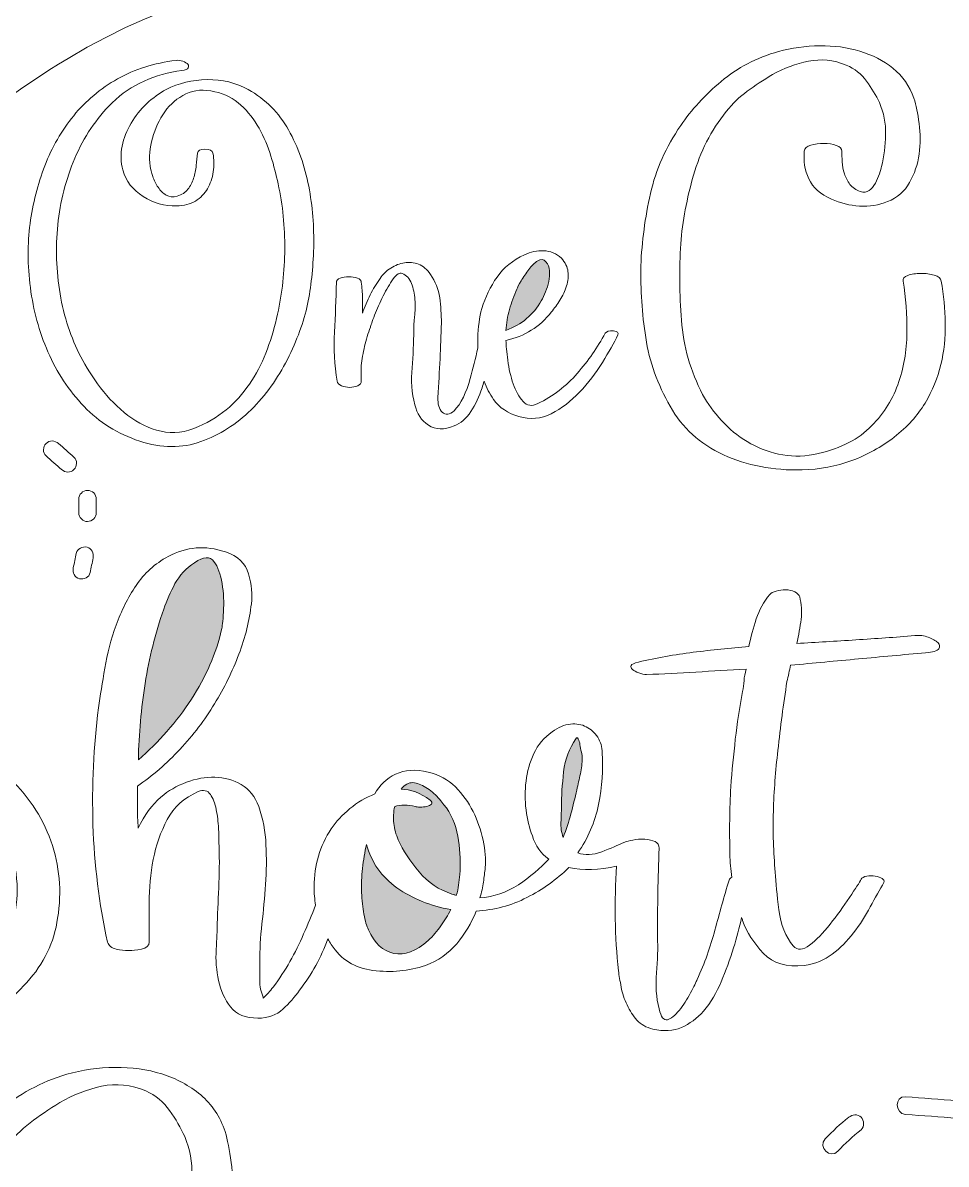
# Model space of a CAD drawing. Header units: inches. Extents: x 291 to 1011, y -741 to -6.
# Drawn here: x 587.9 to 800.8, y -527.4 to -264.4 of the extents above; entities that cross this region are included whole.
import ezdxf

# ---------------------------------------------------------------- set-up
doc = ezdxf.new("R2010")
doc.units = ezdxf.units.IN
doc.header["$MEASUREMENT"] = 0
doc.layers.add('Layer 1', color=7, linetype='Continuous')

# ---------------------------------------------------------------- blocks, each defined once
blk = doc.blocks.new('block 3')
at = {"layer": 'Layer 1', "lineweight": 0}
for points, knots in [([(1005.25, -148.93), (1002.34, -146.02), (995.2, -138.36), (992.02, -133.06), (988.86, -127.77), (983.56, -103.16), (977.74, -95.49), (971.91, -87.81), (950.22, -63.99), (935.4, -59.76), (920.58, -55.53), (917.94, -55.53), (915.82, -51.56), (913.7, -47.6), (928.26, -14.78), (926.4, -10.55), (924.56, -6.32), (918.74, -10.55), (915.56, -13.19), (912.38, -15.85), (906.03, -24.31), (904.18, -23.26), (902.33, -22.19), (902.33, -15.31), (898.88, -15.05), (895.45, -14.78), (875.08, -29.33), (866.87, -35.95), (858.67, -42.56), (852.07, -48.52), (834.32, -61.88), (816.58, -75.26), (794.26, -89.86), (775.57, -132.39), (756.08, -176.75), (757.04, -236.19), (723.83, -244.64), (690.62, -253.07), (645.65, -244.02), (598.38, -272.6), (551.11, -301.18), (510.88, -349.51), (491.13, -456.76), (475.75, -540.27), (479.61, -587.41), (479.75, -609.2), (431.92, -567.89), (405.83, -506.33), (413.95, -465.47), (425.73, -406.27), (496.62, -317.55), (513.7, -257.02), (530.77, -196.49), (532.91, -112.64), (466.64, -81.68), (410.57, -55.49), (357.48, -76.89), (335.02, -111.94), (312.57, -147.01), (310.01, -191.11), (332.77, -223.41), (355.54, -255.7), (397.02, -266.47), (405.79, -249.27), (423.01, -215.51), (377.12, -210.42), (367.02, -201.47), (356.91, -192.54), (345.64, -160.51), (376.1, -135.23), (406.57, -109.95), (450.77, -118.97), (466.67, -152.4), (482.58, -185.82), (470.97, -256.45), (431.98, -310.26), (291.39, -504.28), (386.9, -628.38), (463.52, -669.05), (469.21, -672.07), (474.93, -674.84), (480.65, -677.38), (483.09, -684.1), (486.5, -689.93), (491.13, -693.85), (509.48, -709.37), (514.41, -707.26), (520.77, -712.9), (527.12, -718.55), (517.94, -722.07), (548.28, -723.49), (578.63, -724.89), (625.2, -733.36), (645.65, -733.36), (666.12, -733.36), (674.59, -727.72), (683.05, -731.25), (691.52, -734.78), (718.33, -741.12), (731.74, -736.19), (745.16, -731.25), (751.5, -722.07), (748.32, -708.32), (745.16, -694.55), (729.8, -685.03), (729.8, -685.03), (729.8, -685.03), (736.16, -679.73), (736.16, -679.73), (736.16, -679.73), (767.38, -678.14), (779.55, -677.62), (791.73, -677.09), (805.48, -670.75), (807.6, -672.86), (809.71, -674.98), (811.3, -696.14), (819.78, -705.14), (828.24, -714.14), (833.53, -717.31), (844.64, -718.37), (855.76, -719.43), (891.74, -716.78), (899.15, -713.08), (906.56, -709.37), (908.15, -697.21), (904.97, -690.32), (901.79, -683.44), (895.45, -678.68), (895.45, -678.68), (895.45, -678.68), (908.5, -680.45), (915.21, -668.81), (921.9, -657.15), (920.85, -646.58), (914.5, -641.28), (908.15, -635.99), (888.74, -632.81), (885.57, -629.65), (882.39, -626.47), (879.58, -588.35), (876.05, -574.25), (872.52, -560.13), (866.16, -533.67), (865.81, -521.68), (865.46, -509.68), (889.8, -455.71), (906.03, -438.41), (922.25, -421.13), (951.89, -356.21), (950.49, -332.93), (949.08, -309.65), (933.56, -282.48), (933.19, -270.13), (932.84, -257.79), (931.08, -235.21), (939.9, -226.03), (948.73, -216.86), (981.71, -215.35), (989.12, -206.89), (996.52, -198.42), (993.09, -194.71), (995.2, -193.13), (997.32, -191.55), (1000.75, -189.16), (1003.14, -184.93), (1005.52, -180.69), (1003.41, -175.93), (1005.79, -174.07), (1008.16, -172.23), (1011.07, -168.25), (1010.82, -162.7), (1010.55, -157.14), (1008.16, -151.84), (1005.25, -148.93)], [0, 0, 0, 0, 1, 1, 1, 2, 2, 2, 3, 3, 3, 4, 4, 4, 5, 5, 5, 6, 6, 6, 7, 7, 7, 8, 8, 8, 9, 9, 9, 10, 10, 10, 11, 11, 11, 12, 12, 12, 13, 13, 13, 14, 14, 14, 15, 15, 15, 16, 16, 16, 17, 17, 17, 18, 18, 18, 19, 19, 19, 20, 20, 20, 21, 21, 21, 22, 22, 22, 23, 23, 23, 24, 24, 24, 25, 25, 25, 26, 26, 26, 27, 27, 27, 28, 28, 28, 29, 29, 29, 30, 30, 30, 31, 31, 31, 32, 32, 32, 33, 33, 33, 34, 34, 34, 35, 35, 35, 36, 36, 36, 37, 37, 37, 38, 38, 38, 39, 39, 39, 40, 40, 40, 41, 41, 41, 42, 42, 42, 43, 43, 43, 44, 44, 44, 45, 45, 45, 46, 46, 46, 47, 47, 47, 48, 48, 48, 49, 49, 49, 50, 50, 50, 51, 51, 51, 52, 52, 52, 53, 53, 53, 54, 54, 54, 55, 55, 55, 56, 56, 56, 57, 57, 57, 58, 58, 58, 58]), ([(732.64, -303.75), (733.88, -298.23), (736.2, -293.01), (739.61, -288.08), (742.08, -284.45), (745.2, -281.04), (748.94, -277.9), (752.67, -274.75), (757.09, -272.44), (762.17, -270.99), (765.23, -270.17), (768.39, -269.73), (771.67, -269.69), (774.96, -269.64), (778.04, -270.06), (780.92, -270.92), (783.82, -271.8), (786.35, -273.12), (788.56, -274.88), (790.77, -276.67), (792.37, -278.98), (793.4, -281.79), (793.86, -283.34), (794.26, -285.28), (794.58, -287.61), (794.93, -289.93), (794.93, -292.29), (794.58, -294.66), (794.26, -297.03), (793.51, -299.21), (792.37, -301.22), (791.24, -303.23), (789.56, -304.68), (787.3, -305.6), (785.25, -306.42), (783.11, -306.76), (780.84, -306.62), (778.58, -306.49), (776.42, -305.96), (774.39, -305.04), (771.79, -303.95), (770.02, -302.38), (769.14, -300.33), (768.22, -298.28), (767.88, -296.15), (768.11, -293.97), (768.22, -293.32), (768.73, -292.87), (769.65, -292.6), (770.54, -292.33), (771.53, -292.19), (772.61, -292.19), (773.69, -292.19), (774.65, -292.35), (775.49, -292.66), (776.34, -292.99), (776.77, -293.42), (776.77, -293.97), (776.77, -294.7), (776.8, -295.52), (776.85, -296.42), (776.91, -297.34), (777.07, -298.25), (777.37, -299.17), (777.64, -300.07), (778.07, -300.89), (778.63, -301.62), (779.2, -302.35), (779.99, -302.9), (781.02, -303.27), (781.8, -303.54), (782.47, -303.47), (783.05, -303.06), (783.6, -302.65), (784.09, -302.08), (784.49, -301.35), (784.9, -300.63), (785.19, -299.9), (785.44, -299.17), (785.65, -298.44), (785.81, -297.89), (785.93, -297.53), (786.5, -295.16), (786.81, -292.69), (786.86, -290.14), (786.92, -287.58), (786.43, -285.12), (785.44, -282.75), (784.63, -281.12), (783.64, -279.47), (782.46, -277.83), (781.27, -276.19), (779.71, -274.96), (777.8, -274.14), (774.85, -272.95), (771.94, -272.66), (769.05, -273.25), (766.16, -273.84), (763.41, -274.87), (760.81, -276.32), (758.67, -277.6), (756.71, -278.88), (754.96, -280.16), (753.21, -281.43), (751.6, -282.98), (750.13, -284.8), (746.61, -289.27), (744.09, -294.17), (742.57, -299.51), (741.03, -304.84), (740.04, -310.11), (739.61, -315.31), (739.26, -321.05), (739.31, -326.94), (739.77, -332.94), (740.23, -338.97), (741.87, -344.66), (744.68, -350.04), (745.82, -352.14), (747.27, -354.15), (749.02, -356.06), (750.77, -357.97), (752.75, -359.59), (754.96, -360.92), (757.17, -362.23), (759.57, -363.19), (762.17, -363.79), (764.77, -364.39), (767.49, -364.4), (770.32, -363.86), (775.75, -362.77), (779.99, -360.76), (783.05, -357.84), (786.11, -354.93), (788.31, -351.58), (789.67, -347.79), (791.03, -344), (791.73, -340.02), (791.78, -335.81), (791.84, -331.62), (791.54, -327.66), (790.87, -323.92), (790.74, -323.38), (791.11, -322.93), (791.97, -322.62), (792.81, -322.3), (793.8, -322.14), (794.93, -322.14), (796.07, -322.14), (797.1, -322.27), (798.07, -322.56), (799.04, -322.83), (799.58, -323.28), (799.69, -323.92), (800.25, -327.11), (800.55, -330.34), (800.61, -333.63), (800.67, -336.92), (800.34, -340.08), (799.61, -343.14), (798.85, -346.19), (797.64, -349.15), (795.94, -352.02), (794.26, -354.9), (791.88, -357.53), (788.82, -359.89), (785.87, -362.16), (782.62, -363.97), (779.06, -365.29), (775.49, -366.61), (771.67, -367.32), (767.6, -367.42), (760.93, -367.59), (754.88, -366.43), (749.45, -363.93), (744.01, -361.42), (739.93, -357.71), (737.22, -352.77), (734.28, -347.76), (732.38, -342.47), (731.54, -336.92), (730.69, -331.35), (730.32, -325.83), (730.43, -320.36), (730.66, -314.81), (731.4, -309.26), (732.64, -303.75)], [0, 0, 0, 0, 1, 1, 1, 2, 2, 2, 3, 3, 3, 4, 4, 4, 5, 5, 5, 6, 6, 6, 7, 7, 7, 8, 8, 8, 9, 9, 9, 10, 10, 10, 11, 11, 11, 12, 12, 12, 13, 13, 13, 14, 14, 14, 15, 15, 15, 16, 16, 16, 17, 17, 17, 18, 18, 18, 19, 19, 19, 20, 20, 20, 21, 21, 21, 22, 22, 22, 23, 23, 23, 24, 24, 24, 25, 25, 25, 26, 26, 26, 27, 27, 27, 28, 28, 28, 29, 29, 29, 30, 30, 30, 31, 31, 31, 32, 32, 32, 33, 33, 33, 34, 34, 34, 35, 35, 35, 36, 36, 36, 37, 37, 37, 38, 38, 38, 39, 39, 39, 40, 40, 40, 41, 41, 41, 42, 42, 42, 43, 43, 43, 44, 44, 44, 45, 45, 45, 46, 46, 46, 47, 47, 47, 48, 48, 48, 49, 49, 49, 50, 50, 50, 51, 51, 51, 52, 52, 52, 53, 53, 53, 54, 54, 54, 55, 55, 55, 56, 56, 56, 57, 57, 57, 58, 58, 58, 59, 59, 59, 60, 60, 60, 61, 61, 61, 62, 62, 62, 62]), ([(589.62, -310.68), (590.24, -306.04), (591.38, -301.6), (593.01, -297.34), (594.66, -293.09), (596.87, -289.24), (599.67, -285.81), (602.46, -282.37), (605.83, -279.54), (609.78, -277.31), (613.71, -275.08), (618.23, -273.66), (623.28, -273.06), (623.8, -272.97), (624.33, -273.04), (624.87, -273.25), (625.41, -273.47), (625.77, -273.7), (626, -273.95), (626.21, -274.22), (626.24, -274.5), (626.07, -274.8), (625.89, -275.1), (625.41, -275.3), (624.61, -275.38), (621.5, -275.81), (618.6, -276.62), (615.89, -277.83), (613.19, -279.03), (610.73, -280.7), (608.51, -282.84), (604.87, -286.45), (602.02, -290.71), (599.93, -295.6), (597.86, -300.49), (596.54, -305.61), (596.01, -310.93), (595.48, -316.25), (595.65, -321.56), (596.54, -326.84), (597.42, -332.12), (599.01, -336.96), (601.32, -341.34), (602.48, -343.65), (603.99, -346.04), (605.84, -348.49), (607.7, -350.93), (609.82, -353.06), (612.16, -354.86), (614.52, -356.67), (617.07, -357.89), (619.81, -358.54), (622.56, -359.17), (625.45, -358.81), (628.46, -357.44), (631.21, -356.24), (633.58, -354.73), (635.58, -352.94), (637.57, -351.12), (639.31, -349.08), (640.76, -346.81), (642.23, -344.53), (643.43, -342.1), (644.36, -339.53), (645.29, -336.96), (646.06, -334.29), (646.69, -331.54), (647.74, -326.65), (648.29, -321.64), (648.33, -316.54), (648.39, -311.43), (647.88, -306.43), (646.81, -301.53), (646.37, -299.47), (645.82, -297.32), (645.14, -295.09), (644.48, -292.85), (643.58, -290.74), (642.42, -288.7), (641.28, -286.7), (639.87, -284.9), (638.23, -283.35), (636.6, -281.82), (634.58, -280.78), (632.18, -280.27), (629.7, -279.68), (627.48, -279.84), (625.54, -280.78), (623.59, -281.72), (621.97, -283.1), (620.68, -284.9), (619.4, -286.71), (618.44, -288.73), (617.82, -290.97), (617.2, -293.2), (617.01, -295.34), (617.28, -297.41), (617.38, -298.09), (617.58, -298.89), (617.89, -299.79), (618.2, -300.69), (618.62, -301.53), (619.15, -302.3), (619.68, -303.08), (620.3, -303.67), (621.01, -304.1), (621.73, -304.53), (622.56, -304.63), (623.55, -304.36), (624.61, -304.02), (625.43, -303.48), (626, -302.75), (626.58, -302.03), (627.02, -301.18), (627.33, -300.23), (627.64, -299.29), (627.84, -298.31), (627.92, -297.28), (628.02, -296.25), (628.1, -295.3), (628.19, -294.44), (628.29, -293.85), (628.85, -293.54), (629.92, -293.54), (631, -293.54), (631.6, -293.85), (631.78, -294.44), (632.05, -295.91), (632.07, -297.34), (631.86, -298.75), (631.63, -300.18), (631.18, -301.46), (630.52, -302.62), (629.85, -303.78), (628.92, -304.72), (627.74, -305.46), (626.54, -306.19), (625.1, -306.55), (623.4, -306.55), (620.65, -306.63), (618.09, -305.93), (615.69, -304.42), (613.29, -302.93), (611.75, -300.88), (611.04, -298.31), (610.51, -296.5), (610.44, -294.68), (610.84, -292.84), (611.23, -290.99), (611.92, -289.23), (612.9, -287.54), (613.87, -285.87), (615.07, -284.38), (616.49, -283.04), (617.9, -281.71), (619.42, -280.62), (621.01, -279.76), (623.84, -278.3), (627, -277.55), (630.46, -277.49), (633.92, -277.45), (637.06, -278.21), (639.9, -279.76), (643.89, -281.99), (646.99, -285.11), (649.21, -289.09), (651.42, -293.09), (652.97, -297.41), (653.86, -302.04), (654.75, -306.69), (655.12, -311.4), (655, -316.21), (654.85, -321.02), (654.4, -325.36), (653.6, -329.23), (652.71, -333.35), (651.15, -337.59), (648.94, -341.98), (646.73, -346.36), (643.93, -350.21), (640.56, -353.57), (637.19, -356.92), (633.34, -359.36), (628.99, -360.91), (624.65, -362.46), (619.95, -362.42), (614.9, -360.79), (609.85, -359.16), (605.56, -356.49), (602.06, -352.8), (598.56, -349.11), (595.78, -344.92), (593.75, -340.25), (591.71, -335.56), (590.37, -330.63), (589.69, -325.43), (589.03, -320.23), (589, -315.31), (589.62, -310.68)], [0, 0, 0, 0, 1, 1, 1, 2, 2, 2, 3, 3, 3, 4, 4, 4, 5, 5, 5, 6, 6, 6, 7, 7, 7, 8, 8, 8, 9, 9, 9, 10, 10, 10, 11, 11, 11, 12, 12, 12, 13, 13, 13, 14, 14, 14, 15, 15, 15, 16, 16, 16, 17, 17, 17, 18, 18, 18, 19, 19, 19, 20, 20, 20, 21, 21, 21, 22, 22, 22, 23, 23, 23, 24, 24, 24, 25, 25, 25, 26, 26, 26, 27, 27, 27, 28, 28, 28, 29, 29, 29, 30, 30, 30, 31, 31, 31, 32, 32, 32, 33, 33, 33, 34, 34, 34, 35, 35, 35, 36, 36, 36, 37, 37, 37, 38, 38, 38, 39, 39, 39, 40, 40, 40, 41, 41, 41, 42, 42, 42, 43, 43, 43, 44, 44, 44, 45, 45, 45, 46, 46, 46, 47, 47, 47, 48, 48, 48, 49, 49, 49, 50, 50, 50, 51, 51, 51, 52, 52, 52, 53, 53, 53, 54, 54, 54, 55, 55, 55, 56, 56, 56, 57, 57, 57, 58, 58, 58, 59, 59, 59, 60, 60, 60, 61, 61, 61, 62, 62, 62, 63, 63, 63, 64, 64, 64, 65, 65, 65, 66, 66, 66, 66]), ([(659.79, -335.67), (660, -331.89), (660.16, -328.07), (660.24, -324.2), (660.24, -323.77), (660.54, -323.45), (661.13, -323.23), (661.71, -323.02), (662.37, -322.91), (663.1, -322.91), (663.83, -322.91), (664.49, -323.02), (665.08, -323.23), (665.67, -323.45), (665.97, -323.77), (665.97, -324.2), (666.14, -325.4), (666.24, -326.59), (666.24, -327.74), (666.24, -327.74), (666.24, -331.29), (666.24, -331.29), (666.76, -329.82), (667.36, -328.43), (668.02, -327.1), (668.68, -325.76), (669.44, -324.51), (670.32, -323.3), (670.94, -322.36), (671.75, -321.56), (672.77, -320.91), (673.77, -320.28), (674.83, -319.86), (675.94, -319.69), (677.03, -319.51), (678.12, -319.63), (679.17, -320.01), (680.22, -320.4), (681.15, -321.2), (681.95, -322.4), (683.08, -324.03), (683.79, -325.8), (684.06, -327.74), (684.32, -329.68), (684.45, -331.62), (684.45, -333.6), (684.36, -336.35), (684.25, -339.1), (684.13, -341.85), (683.99, -344.6), (683.83, -347.56), (683.66, -350.74), (683.58, -352.29), (683.9, -353.42), (684.65, -354.15), (685.41, -354.88), (686.32, -354.78), (687.38, -353.84), (688.97, -352.11), (690.22, -349.62), (691.11, -346.36), (691.74, -344.03), (692.31, -341.71), (692.85, -339.38), (692.82, -338.62), (692.8, -337.86), (692.82, -337.08), (692.91, -334.51), (693.22, -332.23), (693.76, -330.25), (694.56, -327.6), (695.74, -325.17), (697.29, -322.98), (698.83, -320.79), (700.94, -319.1), (703.61, -317.88), (705.02, -317.2), (706.51, -316.87), (708.05, -316.93), (709.6, -316.97), (710.95, -317.55), (712.11, -318.66), (713, -319.61), (713.51, -320.62), (713.63, -321.7), (713.78, -322.76), (713.66, -323.88), (713.31, -325.04), (712.96, -326.19), (712.45, -327.3), (711.77, -328.32), (711.11, -329.35), (710.47, -330.25), (709.85, -331.03), (707.1, -334.47), (703.61, -336.65), (699.34, -337.59), (699.34, -338.71), (699.49, -340.25), (699.74, -342.17), (700.01, -344.1), (700.43, -345.9), (701.01, -347.59), (701.57, -349.26), (702.34, -350.61), (703.27, -351.64), (704.2, -352.67), (705.32, -352.84), (706.65, -352.15), (710.21, -350.44), (713.24, -348.11), (715.77, -345.2), (718.29, -342.28), (720.45, -339.18), (722.23, -335.92), (722.5, -335.49), (723.1, -335.33), (724.09, -335.41), (725.06, -335.49), (725.42, -335.8), (725.14, -336.31), (724.26, -338.12), (723.06, -340.25), (721.55, -342.68), (720.04, -345.14), (718.29, -347.41), (716.3, -349.51), (714.31, -351.62), (712.14, -353.27), (709.78, -354.47), (707.43, -355.67), (704.93, -355.89), (702.28, -355.12), (699.78, -354.43), (697.86, -353.12), (696.48, -351.18), (695.58, -349.91), (694.85, -348.5), (694.3, -347.01), (694.14, -347.52), (694, -348.05), (693.83, -348.54), (693.15, -350.52), (692.31, -352.33), (691.23, -353.96), (690.18, -355.59), (688.88, -356.71), (687.38, -357.3), (685.07, -358.26), (683.1, -358.19), (681.46, -357.11), (679.82, -356.05), (678.78, -354.47), (678.34, -352.41), (677.62, -349.66), (677.41, -346.83), (677.68, -343.91), (677.93, -340.99), (678.07, -338.12), (678.07, -335.27), (678.07, -334.51), (678.13, -333.48), (678.27, -332.19), (678.4, -330.9), (678.42, -329.56), (678.34, -328.19), (678.24, -326.81), (677.99, -325.58), (677.54, -324.46), (677.1, -323.34), (676.41, -322.57), (675.44, -322.14), (674.82, -321.88), (674.12, -322.32), (673.34, -323.43), (672.54, -324.55), (671.78, -325.86), (671.02, -327.35), (670.29, -328.86), (669.63, -330.34), (669.05, -331.8), (668.49, -333.27), (668.16, -334.17), (668.07, -334.51), (667.55, -335.96), (667.11, -337.46), (666.75, -338.95), (666.4, -340.46), (666.14, -341.94), (665.97, -343.4), (665.97, -343.4), (665.97, -347.01), (665.97, -347.01), (665.97, -347.43), (665.69, -347.78), (665.15, -348.03), (664.61, -348.29), (663.99, -348.42), (663.31, -348.42), (662.63, -348.42), (661.99, -348.29), (661.4, -348.03), (660.81, -347.78), (660.47, -347.43), (660.38, -347.01), (659.76, -343.22), (659.57, -339.44), (659.79, -335.67)], [0, 0, 0, 0, 1, 1, 1, 2, 2, 2, 3, 3, 3, 4, 4, 4, 5, 5, 5, 6, 6, 6, 7, 7, 7, 8, 8, 8, 9, 9, 9, 10, 10, 10, 11, 11, 11, 12, 12, 12, 13, 13, 13, 14, 14, 14, 15, 15, 15, 16, 16, 16, 17, 17, 17, 18, 18, 18, 19, 19, 19, 20, 20, 20, 21, 21, 21, 22, 22, 22, 23, 23, 23, 24, 24, 24, 25, 25, 25, 26, 26, 26, 27, 27, 27, 28, 28, 28, 29, 29, 29, 30, 30, 30, 31, 31, 31, 32, 32, 32, 33, 33, 33, 34, 34, 34, 35, 35, 35, 36, 36, 36, 37, 37, 37, 38, 38, 38, 39, 39, 39, 40, 40, 40, 41, 41, 41, 42, 42, 42, 43, 43, 43, 44, 44, 44, 45, 45, 45, 46, 46, 46, 47, 47, 47, 48, 48, 48, 49, 49, 49, 50, 50, 50, 51, 51, 51, 52, 52, 52, 53, 53, 53, 54, 54, 54, 55, 55, 55, 56, 56, 56, 57, 57, 57, 58, 58, 58, 59, 59, 59, 60, 60, 60, 61, 61, 61, 62, 62, 62, 63, 63, 63, 64, 64, 64, 65, 65, 65, 66, 66, 66, 67, 67, 67, 68, 68, 68, 69, 69, 69, 69]), ([(596.89, -367.35), (595.69, -366.3), (594.5, -365.25), (593.3, -364.2), (592.48, -363.47), (592.58, -362.07), (593.3, -361.34), (594.11, -360.53), (595.35, -360.62), (596.16, -361.34), (597.36, -362.39), (598.56, -363.44), (599.74, -364.49), (600.56, -365.22), (600.48, -366.62), (599.74, -367.35), (598.93, -368.16), (597.71, -368.08), (596.89, -367.35)], [0, 0, 0, 0, 1, 1, 1, 2, 2, 2, 3, 3, 3, 4, 4, 4, 5, 5, 5, 6, 6, 6, 6]), ([(510.14, -465.07), (511.11, -459.78), (514.1, -455.04), (519.13, -450.88), (521.22, -449.08), (523.68, -447.59), (526.54, -446.39), (529.39, -445.2), (532.4, -444.4), (535.52, -443.98), (538.65, -443.56), (541.75, -443.56), (544.82, -443.98), (547.88, -444.4), (550.66, -445.33), (553.17, -446.75), (555.96, -448.42), (558.05, -450.36), (559.43, -452.56), (560.84, -454.77), (561.54, -457.05), (561.54, -459.36), (561.54, -461.69), (560.84, -463.96), (559.43, -466.15), (558.05, -468.36), (556.03, -470.3), (553.37, -471.97), (552.67, -472.32), (551.67, -472.54), (550.34, -472.59), (549.02, -472.66), (547.81, -472.54), (546.69, -472.23), (545.59, -471.95), (544.74, -471.58), (544.2, -471.16), (543.63, -470.75), (543.77, -470.23), (544.6, -469.64), (546.69, -468.46), (548.39, -466.87), (549.72, -464.9), (551.04, -462.95), (551.81, -460.91), (552.03, -458.82), (552.23, -456.74), (551.77, -454.77), (550.66, -452.92), (549.55, -451.08), (547.59, -449.62), (544.82, -448.54), (542.16, -447.59), (539.59, -447.37), (537.09, -447.91), (534.59, -448.45), (532.28, -449.41), (530.2, -450.78), (528.11, -452.16), (526.29, -453.84), (524.77, -455.87), (523.24, -457.91), (522.12, -459.87), (521.42, -461.77), (520.31, -464.63), (519.75, -467.7), (519.75, -470.98), (519.75, -474.26), (520.27, -477.41), (521.31, -480.46), (522.37, -483.5), (524, -486.28), (526.23, -488.78), (528.45, -491.28), (531.24, -493.31), (534.59, -494.86), (537.79, -496.29), (541.14, -497.15), (544.6, -497.45), (548.09, -497.74), (551.54, -497.6), (554.95, -497), (558.36, -496.41), (561.7, -495.43), (564.96, -494.05), (568.25, -492.69), (571.2, -490.98), (573.85, -488.96), (579.7, -484.43), (583.56, -478.94), (585.45, -472.5), (587.31, -466.07), (587.01, -459.63), (584.49, -453.19), (582.27, -447.47), (578.83, -442.62), (574.16, -438.62), (569.5, -434.63), (564.3, -431.07), (558.61, -427.97), (555.96, -426.55), (553.2, -425.12), (550.34, -423.69), (547.49, -422.26), (544.74, -420.69), (542.1, -418.95), (539.46, -417.22), (537.09, -415.31), (535, -413.22), (532.91, -411.15), (531.31, -408.72), (530.2, -405.99), (529.08, -403.12), (528.56, -400.17), (528.62, -397.14), (528.69, -394.09), (529.33, -391.24), (530.51, -388.56), (531.68, -385.86), (533.39, -383.4), (535.63, -381.13), (537.85, -378.87), (540.57, -377.01), (543.77, -375.58), (546.12, -374.52), (548.68, -373.74), (551.41, -373.26), (554.1, -372.78), (556.79, -372.7), (559.43, -373), (562.08, -373.29), (564.59, -373.98), (566.95, -375.04), (569.31, -376.12), (571.34, -377.67), (573.01, -379.69), (577.04, -384.58), (578.4, -389.2), (577.08, -393.55), (575.76, -397.9), (572.1, -401.64), (566.12, -404.73), (565.42, -405.09), (564.49, -405.25), (563.3, -405.18), (562.1, -405.11), (561.04, -404.94), (560.07, -404.64), (559.08, -404.34), (558.42, -403.93), (558.07, -403.39), (557.72, -402.85), (558.18, -402.28), (559.43, -401.69), (562.92, -399.78), (565.42, -397.26), (566.95, -394.09), (568.49, -390.94), (568.84, -387.63), (568, -384.16), (567.45, -381.78), (566.29, -380), (564.55, -378.8), (562.8, -377.62), (560.86, -376.9), (558.71, -376.66), (556.55, -376.42), (554.33, -376.66), (552.03, -377.37), (549.72, -378.09), (547.74, -379.17), (546.06, -380.59), (542.45, -383.69), (540.14, -387.01), (539.17, -390.51), (538.19, -394.04), (538.24, -397.49), (539.28, -400.9), (540.32, -404.29), (542.2, -407.54), (544.93, -410.64), (547.65, -413.73), (550.87, -416.41), (554.63, -418.68), (559.5, -421.78), (564.62, -424.7), (569.98, -427.43), (575.34, -430.18), (580.03, -433.58), (584.09, -437.63), (588.95, -442.17), (592.4, -447.27), (594.42, -452.92), (596.44, -458.59), (596.95, -464.52), (595.98, -470.72), (595.15, -476.32), (592.79, -481.27), (588.88, -485.55), (584.99, -489.85), (580.29, -493.34), (574.79, -496.02), (569.28, -498.7), (563.33, -500.52), (556.93, -501.48), (550.52, -502.43), (544.33, -502.36), (538.35, -501.3), (532.07, -500.22), (526.62, -497.74), (521.94, -493.88), (517.28, -490), (513.9, -485.55), (511.81, -480.55), (509.72, -475.54), (509.19, -470.4), (510.14, -465.07)], [0, 0, 0, 0, 1, 1, 1, 2, 2, 2, 3, 3, 3, 4, 4, 4, 5, 5, 5, 6, 6, 6, 7, 7, 7, 8, 8, 8, 9, 9, 9, 10, 10, 10, 11, 11, 11, 12, 12, 12, 13, 13, 13, 14, 14, 14, 15, 15, 15, 16, 16, 16, 17, 17, 17, 18, 18, 18, 19, 19, 19, 20, 20, 20, 21, 21, 21, 22, 22, 22, 23, 23, 23, 24, 24, 24, 25, 25, 25, 26, 26, 26, 27, 27, 27, 28, 28, 28, 29, 29, 29, 30, 30, 30, 31, 31, 31, 32, 32, 32, 33, 33, 33, 34, 34, 34, 35, 35, 35, 36, 36, 36, 37, 37, 37, 38, 38, 38, 39, 39, 39, 40, 40, 40, 41, 41, 41, 42, 42, 42, 43, 43, 43, 44, 44, 44, 45, 45, 45, 46, 46, 46, 47, 47, 47, 48, 48, 48, 49, 49, 49, 50, 50, 50, 51, 51, 51, 52, 52, 52, 53, 53, 53, 54, 54, 54, 55, 55, 55, 56, 56, 56, 57, 57, 57, 58, 58, 58, 59, 59, 59, 60, 60, 60, 61, 61, 61, 62, 62, 62, 63, 63, 63, 64, 64, 64, 65, 65, 65, 66, 66, 66, 67, 67, 67, 68, 68, 68, 69, 69, 69, 70, 70, 70, 71, 71, 71, 72, 72, 72, 72]), ([(602.87, -379.33), (601.78, -379.38), (600.85, -378.37), (600.85, -377.31), (600.85, -377.31), (600.85, -374.17), (600.85, -374.17), (600.85, -373.04), (601.76, -372.2), (602.87, -372.15), (603.96, -372.09), (604.89, -373.12), (604.89, -374.17), (604.89, -374.17), (604.89, -377.31), (604.89, -377.31), (604.89, -378.44), (603.96, -379.29), (602.87, -379.33)], [0, 0, 0, 0, 1, 1, 1, 2, 2, 2, 3, 3, 3, 4, 4, 4, 5, 5, 5, 6, 6, 6, 6]), ([(599.58, -390.02), (599.81, -388.91), (600.04, -387.77), (600.27, -386.66), (600.48, -385.55), (601.74, -385.01), (602.75, -385.24), (603.86, -385.5), (604.36, -386.7), (604.16, -387.73), (603.93, -388.85), (603.7, -389.98), (603.49, -391.1), (603.26, -392.21), (602.01, -392.75), (600.99, -392.52), (599.88, -392.26), (599.38, -391.06), (599.58, -390.02)], [0, 0, 0, 0, 1, 1, 1, 2, 2, 2, 3, 3, 3, 4, 4, 4, 5, 5, 5, 6, 6, 6, 6]), ([(779.47, -474.11), (778, -476.03), (776.37, -477.66), (774.56, -479.03), (772.75, -480.41), (770.59, -481.27), (768.1, -481.63), (764.04, -482.1), (760.92, -481.17), (758.69, -478.86), (756.47, -476.53), (754.86, -473.99), (753.89, -471.24), (753.8, -471.03), (753.74, -470.81), (753.66, -470.6), (753.13, -472.92), (752.52, -475.25), (751.8, -477.6), (750.96, -480.28), (750.03, -482.88), (748.97, -485.38), (747.93, -487.88), (746.57, -490.15), (744.91, -492.18), (743.36, -493.84), (741.67, -495.09), (739.78, -495.93), (737.91, -496.77), (735.71, -496.88), (733.21, -496.29), (731.67, -495.93), (730.46, -495.25), (729.54, -494.23), (728.64, -493.22), (727.88, -492.06), (727.25, -490.74), (726.62, -489.43), (726.17, -488.06), (725.89, -486.63), (725.62, -485.2), (725.42, -483.95), (725.26, -482.88), (724.85, -478.94), (724.61, -474.95), (724.53, -470.89), (724.46, -466.84), (724.57, -462.78), (724.85, -458.73), (720.81, -459.69), (717.12, -459.81), (713.79, -459.09), (711, -461.84), (707.79, -464.13), (704.17, -465.98), (700.55, -467.84), (696.66, -468.87), (692.48, -469.1), (691.38, -471.85), (689.87, -474.36), (687.98, -476.62), (686.1, -478.88), (683.71, -480.55), (680.77, -481.63), (676.89, -482.94), (672.84, -483.32), (668.66, -482.79), (664.5, -482.25), (661.28, -480.26), (659.06, -476.8), (658.77, -476.39), (658.53, -475.96), (658.28, -475.54), (656.7, -479.77), (654.53, -483.72), (651.76, -487.34), (650.62, -488.89), (649.36, -490.36), (647.89, -491.72), (646.43, -493.1), (644.51, -493.78), (642.12, -493.78), (639.29, -493.78), (637.18, -492.92), (635.85, -491.2), (634.49, -489.46), (633.57, -487.44), (633.07, -485.11), (632.57, -482.79), (632.38, -480.41), (632.53, -477.95), (632.68, -475.52), (632.75, -473.52), (632.75, -471.97), (632.88, -468.87), (633.02, -465.75), (633.15, -462.58), (633.29, -459.42), (633.29, -456.29), (633.15, -453.19), (633.15, -452.6), (633.12, -451.55), (633.06, -450.07), (632.99, -448.57), (632.82, -447.12), (632.53, -445.68), (632.25, -444.25), (631.79, -443.09), (631.18, -442.2), (630.55, -441.3), (629.61, -441.1), (628.36, -441.57), (625.15, -442.99), (622.79, -445.15), (621.26, -448.01), (619.73, -450.88), (618.64, -453.95), (618.01, -457.22), (617.4, -460.49), (617.08, -463.84), (617.08, -467.23), (617.08, -467.23), (617.08, -476.26), (617.08, -476.26), (617.08, -477.09), (616.49, -477.63), (615.3, -477.87), (614.12, -478.12), (613.19, -478.22), (612.49, -478.22), (612.49, -478.22), (612.28, -478.22), (612.28, -478.22), (611.44, -478.22), (610.49, -478.12), (609.46, -477.87), (608.4, -477.63), (607.74, -477.09), (607.47, -476.26), (605.52, -467.32), (604.42, -458.33), (604.12, -449.26), (603.85, -440.21), (604.25, -431.19), (605.39, -422.26), (605.8, -419.51), (606.29, -416.48), (606.84, -413.14), (607.41, -409.8), (608.27, -406.49), (609.46, -403.21), (610.64, -399.94), (612.16, -396.89), (614.05, -394.09), (615.93, -391.29), (618.4, -389.05), (621.46, -387.38), (625.65, -385.12), (630.04, -384.77), (634.65, -386.32), (637.5, -387.28), (639.29, -388.97), (639.98, -391.41), (640.7, -393.85), (640.92, -396.14), (640.63, -398.3), (640.21, -402.11), (639.24, -405.99), (637.75, -409.92), (636.26, -413.86), (634.39, -417.67), (632.14, -421.36), (629.89, -425.06), (627.24, -428.55), (624.18, -431.83), (621.12, -435.1), (617.83, -437.93), (614.36, -440.31), (614.36, -440.31), (614.36, -445.15), (614.36, -445.15), (614.36, -446.7), (614.43, -448.3), (614.57, -449.97), (615.95, -447), (617.7, -444.61), (619.8, -442.82), (621.46, -441.39), (623.41, -440.26), (625.65, -439.42), (627.87, -438.59), (630.07, -438.2), (632.25, -438.27), (634.42, -438.32), (636.44, -438.89), (638.28, -439.96), (640.14, -441.03), (641.48, -442.71), (642.35, -444.97), (643.32, -447.83), (643.88, -450.78), (644.01, -453.81), (644.16, -456.86), (644.12, -459.9), (643.92, -462.95), (643.71, -465.98), (643.42, -469.02), (643.08, -472.05), (642.73, -475.1), (642.56, -478.05), (642.56, -480.9), (642.56, -480.9), (642.56, -485.03), (642.56, -485.03), (642.56, -486.45), (642.84, -487.76), (643.39, -488.96), (643.39, -488.96), (643.39, -489.14), (643.39, -489.14), (643.81, -488.78), (644.19, -488.39), (644.55, -487.98), (644.89, -487.56), (645.28, -487.11), (645.69, -486.63), (648.47, -482.82), (650.81, -478.74), (652.69, -474.38), (653.64, -472.17), (654.56, -469.97), (655.46, -467.76), (655.23, -466.37), (655.1, -464.94), (655.1, -463.47), (655.1, -458.53), (656.4, -454.08), (659.06, -450.15), (660.18, -448.48), (661.6, -446.93), (663.34, -445.5), (665.08, -444.07), (666.99, -442.94), (669.08, -442.11), (670.19, -440.08), (671.8, -438.56), (673.9, -437.55), (675.99, -436.54), (678.48, -436.38), (681.41, -437.09), (683.91, -437.69), (686, -438.83), (687.69, -440.49), (689.34, -442.17), (690.7, -444.05), (691.74, -446.12), (692.79, -448.21), (693.56, -450.42), (694.04, -452.75), (694.53, -455.07), (694.7, -457.18), (694.57, -459.09), (694.43, -460.17), (694.3, -461.26), (694.15, -462.41), (694, -463.54), (693.73, -464.76), (693.3, -466.07), (696.52, -465.83), (699.47, -464.82), (702.19, -463.03), (704.9, -461.24), (707.23, -459.27), (709.19, -457.13), (707.38, -455.82), (706.13, -454.03), (705.43, -451.76), (704.73, -449.97), (704.24, -447.98), (703.96, -445.77), (703.69, -443.56), (703.69, -441.36), (703.96, -439.16), (704.24, -436.95), (704.83, -434.83), (705.75, -432.81), (706.65, -430.78), (708.08, -429.12), (710.02, -427.8), (711.41, -426.73), (712.8, -426.13), (714.2, -426.02), (715.59, -425.89), (716.81, -426.1), (717.85, -426.64), (718.9, -427.17), (719.77, -427.97), (720.48, -429.05), (721.16, -430.13), (721.5, -431.31), (721.5, -432.63), (721.8, -436.45), (721.5, -440.41), (720.68, -444.52), (719.84, -448.63), (718.24, -452.36), (715.88, -455.7), (717.55, -456.29), (719.38, -456.2), (721.4, -455.43), (723.43, -454.65), (725.19, -453.91), (726.73, -453.19), (727.14, -453.07), (727.78, -452.92), (728.61, -452.75), (729.45, -452.56), (730.35, -452.51), (731.33, -452.56), (732.3, -452.63), (733.1, -452.8), (733.73, -453.1), (734.35, -453.41), (734.66, -453.91), (734.66, -454.62), (734.53, -458.08), (734.42, -461.48), (734.35, -464.82), (734.28, -468.15), (734.26, -471.55), (734.26, -475), (734.39, -477.63), (734.32, -480.41), (734.05, -483.32), (733.76, -486.25), (733.96, -489.01), (734.66, -491.64), (735.09, -493.54), (735.71, -494.38), (736.55, -494.15), (737.38, -493.9), (738.29, -493.19), (739.27, -491.99), (740.24, -490.81), (741.1, -489.46), (741.87, -487.98), (742.64, -486.48), (743.16, -485.44), (743.44, -484.84), (745.12, -481.15), (746.48, -477.36), (747.51, -473.49), (748.56, -469.61), (749.64, -465.78), (750.76, -461.95), (750.87, -461.67), (751.08, -461.46), (751.41, -461.33), (751.16, -459.56), (751, -457.77), (750.96, -455.97), (750.83, -450.66), (750.89, -445.5), (751.16, -440.49), (751.46, -436.81), (751.8, -433.13), (752.21, -429.5), (752.63, -425.86), (753.18, -422.19), (753.89, -418.5), (754.02, -417.67), (754.13, -416.83), (754.21, -416), (754.28, -415.16), (754.45, -414.27), (754.72, -413.32), (750.83, -413.56), (746.96, -413.79), (743.12, -414.03), (739.3, -414.27), (735.51, -414.45), (731.75, -414.57), (731.2, -414.57), (730.59, -414.45), (729.97, -414.22), (729.34, -413.98), (728.87, -413.71), (728.5, -413.41), (728.17, -413.1), (728.06, -412.8), (728.21, -412.51), (728.34, -412.21), (728.9, -411.96), (729.87, -411.71), (734.05, -410.76), (738.26, -410), (742.5, -409.46), (746.75, -408.94), (751.03, -408.48), (755.34, -408.13), (755.77, -405.99), (756.31, -403.86), (757.02, -401.78), (757.71, -399.7), (758.76, -397.82), (760.16, -396.14), (760.43, -395.79), (760.92, -395.52), (761.62, -395.35), (762.32, -395.17), (763.05, -395.08), (763.81, -395.08), (764.58, -395.08), (765.27, -395.22), (765.9, -395.52), (766.54, -395.82), (766.9, -396.21), (767.05, -396.68), (767.46, -398.36), (767.57, -400.09), (767.37, -401.88), (767.14, -403.66), (766.83, -405.52), (766.41, -407.42), (770.89, -407.17), (775.4, -406.9), (779.99, -406.61), (784.6, -406.31), (789.11, -405.99), (793.57, -405.62), (794.68, -405.52), (795.73, -405.62), (796.7, -405.99), (797.67, -406.34), (798.4, -406.76), (798.89, -407.24), (799.39, -407.71), (799.46, -408.18), (799.11, -408.67), (798.76, -409.14), (797.75, -409.44), (796.07, -409.56), (790.92, -410.04), (785.77, -410.51), (780.63, -410.99), (775.47, -411.47), (770.25, -411.96), (764.95, -412.43), (764.81, -413.02), (764.68, -413.64), (764.54, -414.3), (764.41, -414.96), (764.26, -415.58), (764.12, -416.17), (763.71, -418.8), (763.32, -421.43), (762.98, -424.04), (762.62, -426.67), (762.32, -429.35), (762.02, -432.1), (761.48, -436.74), (761.12, -441.42), (760.98, -446.12), (760.85, -450.84), (760.98, -455.52), (761.42, -460.17), (761.55, -462.56), (761.82, -465.44), (762.25, -468.85), (762.66, -472.23), (763.77, -475), (765.58, -477.15), (766.56, -478.22), (767.8, -478.17), (769.34, -476.97), (770.89, -475.78), (772.45, -474.18), (774.04, -472.15), (775.64, -470.13), (777.14, -468.07), (778.53, -465.98), (779.93, -463.89), (780.83, -462.49), (781.25, -461.77), (781.38, -461.42), (781.81, -461.18), (782.51, -461.06), (783.2, -460.94), (783.87, -460.94), (784.48, -461.06), (785.11, -461.18), (785.64, -461.36), (786.06, -461.6), (786.47, -461.84), (786.61, -462.14), (786.47, -462.49), (785.5, -464.16), (784.44, -466.04), (783.33, -468.12), (782.22, -470.21), (780.92, -472.21), (779.47, -474.11)], [0, 0, 0, 0, 1, 1, 1, 2, 2, 2, 3, 3, 3, 4, 4, 4, 5, 5, 5, 6, 6, 6, 7, 7, 7, 8, 8, 8, 9, 9, 9, 10, 10, 10, 11, 11, 11, 12, 12, 12, 13, 13, 13, 14, 14, 14, 15, 15, 15, 16, 16, 16, 17, 17, 17, 18, 18, 18, 19, 19, 19, 20, 20, 20, 21, 21, 21, 22, 22, 22, 23, 23, 23, 24, 24, 24, 25, 25, 25, 26, 26, 26, 27, 27, 27, 28, 28, 28, 29, 29, 29, 30, 30, 30, 31, 31, 31, 32, 32, 32, 33, 33, 33, 34, 34, 34, 35, 35, 35, 36, 36, 36, 37, 37, 37, 38, 38, 38, 39, 39, 39, 40, 40, 40, 41, 41, 41, 42, 42, 42, 43, 43, 43, 44, 44, 44, 45, 45, 45, 46, 46, 46, 47, 47, 47, 48, 48, 48, 49, 49, 49, 50, 50, 50, 51, 51, 51, 52, 52, 52, 53, 53, 53, 54, 54, 54, 55, 55, 55, 56, 56, 56, 57, 57, 57, 58, 58, 58, 59, 59, 59, 60, 60, 60, 61, 61, 61, 62, 62, 62, 63, 63, 63, 64, 64, 64, 65, 65, 65, 66, 66, 66, 67, 67, 67, 68, 68, 68, 69, 69, 69, 70, 70, 70, 71, 71, 71, 72, 72, 72, 73, 73, 73, 74, 74, 74, 75, 75, 75, 76, 76, 76, 77, 77, 77, 78, 78, 78, 79, 79, 79, 80, 80, 80, 81, 81, 81, 82, 82, 82, 83, 83, 83, 84, 84, 84, 85, 85, 85, 86, 86, 86, 87, 87, 87, 88, 88, 88, 89, 89, 89, 90, 90, 90, 91, 91, 91, 92, 92, 92, 93, 93, 93, 94, 94, 94, 95, 95, 95, 96, 96, 96, 97, 97, 97, 98, 98, 98, 99, 99, 99, 100, 100, 100, 101, 101, 101, 102, 102, 102, 103, 103, 103, 104, 104, 104, 105, 105, 105, 106, 106, 106, 107, 107, 107, 108, 108, 108, 109, 109, 109, 110, 110, 110, 111, 111, 111, 112, 112, 112, 113, 113, 113, 114, 114, 114, 115, 115, 115, 116, 116, 116, 117, 117, 117, 118, 118, 118, 119, 119, 119, 120, 120, 120, 121, 121, 121, 122, 122, 122, 123, 123, 123, 124, 124, 124, 125, 125, 125, 126, 126, 126, 127, 127, 127, 128, 128, 128, 129, 129, 129, 130, 130, 130, 131, 131, 131, 132, 132, 132, 133, 133, 133, 134, 134, 134, 135, 135, 135, 136, 136, 136, 137, 137, 137, 138, 138, 138, 139, 139, 139, 140, 140, 140, 141, 141, 141, 142, 142, 142, 143, 143, 143, 144, 144, 144, 145, 145, 145, 146, 146, 146, 147, 147, 147, 148, 148, 148, 149, 149, 149, 150, 150, 150, 151, 151, 151, 152, 152, 152, 153, 153, 153, 154, 154, 154, 155, 155, 155, 156, 156, 156, 157, 157, 157, 158, 158, 158, 159, 159, 159, 160, 160, 160, 161, 161, 161, 162, 162, 162, 163, 163, 163, 164, 164, 164, 165, 165, 165, 166, 166, 166, 167, 167, 167, 167]), ([(562.21, -587.21), (561.21, -580.42), (560.78, -573.68), (560.92, -567), (561.19, -560.21), (562.05, -553.46), (563.5, -546.71), (564.96, -539.98), (567.67, -533.61), (571.64, -527.6), (574.55, -523.14), (578.19, -519), (582.57, -515.16), (586.93, -511.32), (592.1, -508.51), (598.06, -506.73), (601.63, -505.72), (605.35, -505.19), (609.17, -505.14), (613.03, -505.09), (616.62, -505.58), (620, -506.65), (623.38, -507.7), (626.36, -509.3), (628.95, -511.48), (631.54, -513.65), (633.41, -516.47), (634.61, -519.92), (635.13, -521.8), (635.6, -524.18), (635.99, -527.02), (636.4, -529.86), (636.4, -532.72), (635.99, -535.61), (635.6, -538.51), (634.73, -541.19), (633.41, -543.63), (632.07, -546.08), (630.11, -547.86), (627.45, -548.98), (625.07, -549.97), (622.56, -550.39), (619.91, -550.23), (617.26, -550.07), (614.74, -549.42), (612.36, -548.3), (609.31, -546.97), (607.26, -545.04), (606.21, -542.55), (605.13, -540.03), (604.75, -537.44), (605.01, -534.78), (605.13, -534), (605.74, -533.44), (606.8, -533.12), (607.85, -532.77), (609.01, -532.61), (610.28, -532.61), (611.53, -532.61), (612.65, -532.8), (613.66, -533.2), (614.64, -533.58), (615.14, -534.1), (615.14, -534.78), (615.14, -535.67), (615.17, -536.68), (615.23, -537.8), (615.3, -538.9), (615.49, -540.02), (615.84, -541.12), (616.16, -542.23), (616.66, -543.24), (617.32, -544.14), (617.98, -545.02), (618.91, -545.69), (620.1, -546.13), (621.03, -546.47), (621.82, -546.38), (622.5, -545.89), (623.14, -545.38), (623.71, -544.69), (624.18, -543.79), (624.65, -542.9), (625, -542.01), (625.27, -541.12), (625.54, -540.23), (625.73, -539.57), (625.86, -539.12), (626.52, -536.23), (626.89, -533.23), (626.95, -530.1), (627.02, -526.99), (626.46, -523.99), (625.27, -521.09), (624.34, -519.08), (623.2, -517.08), (621.8, -515.07), (620.41, -513.07), (618.59, -511.57), (616.34, -510.57), (612.89, -509.11), (609.48, -508.76), (606.1, -509.48), (602.73, -510.21), (599.51, -511.46), (596.47, -513.24), (593.95, -514.8), (591.67, -516.36), (589.62, -517.91), (587.56, -519.47), (585.68, -521.36), (583.97, -523.58), (579.86, -529.05), (576.89, -535.03), (575.12, -541.54), (573.32, -548.05), (572.17, -554.47), (571.64, -560.82), (571.24, -567.84), (571.3, -575.03), (571.84, -582.36), (572.37, -589.72), (574.29, -596.67), (577.59, -603.24), (578.91, -605.8), (580.61, -608.25), (582.67, -610.58), (584.72, -612.93), (587.04, -614.91), (589.62, -616.51), (592.21, -618.13), (595.01, -619.3), (598.06, -620.01), (601.09, -620.75), (604.28, -620.78), (607.6, -620.12), (613.94, -618.77), (618.91, -616.32), (622.5, -612.77), (626.07, -609.21), (628.64, -605.11), (630.24, -600.49), (631.82, -595.87), (632.64, -590.99), (632.71, -585.89), (632.77, -580.76), (632.42, -575.91), (631.63, -571.34), (631.49, -570.68), (631.91, -570.15), (632.92, -569.76), (633.91, -569.37), (635.06, -569.18), (636.4, -569.18), (637.72, -569.18), (638.93, -569.35), (640.06, -569.68), (641.19, -570.01), (641.83, -570.57), (641.96, -571.34), (642.62, -575.25), (642.97, -579.19), (643.04, -583.21), (643.11, -587.21), (642.72, -591.09), (641.85, -594.81), (640.99, -598.54), (639.56, -602.16), (637.57, -605.67), (635.6, -609.18), (632.83, -612.37), (629.23, -615.26), (625.8, -618.05), (622, -620.26), (617.82, -621.87), (613.66, -623.48), (609.17, -624.34), (604.4, -624.45), (596.6, -624.66), (589.52, -623.26), (583.17, -620.2), (576.8, -617.13), (572.03, -612.6), (568.86, -606.58), (565.42, -600.47), (563.21, -594.01), (562.21, -587.21)], [0, 0, 0, 0, 1, 1, 1, 2, 2, 2, 3, 3, 3, 4, 4, 4, 5, 5, 5, 6, 6, 6, 7, 7, 7, 8, 8, 8, 9, 9, 9, 10, 10, 10, 11, 11, 11, 12, 12, 12, 13, 13, 13, 14, 14, 14, 15, 15, 15, 16, 16, 16, 17, 17, 17, 18, 18, 18, 19, 19, 19, 20, 20, 20, 21, 21, 21, 22, 22, 22, 23, 23, 23, 24, 24, 24, 25, 25, 25, 26, 26, 26, 27, 27, 27, 28, 28, 28, 29, 29, 29, 30, 30, 30, 31, 31, 31, 32, 32, 32, 33, 33, 33, 34, 34, 34, 35, 35, 35, 36, 36, 36, 37, 37, 37, 38, 38, 38, 39, 39, 39, 40, 40, 40, 41, 41, 41, 42, 42, 42, 43, 43, 43, 44, 44, 44, 45, 45, 45, 46, 46, 46, 47, 47, 47, 48, 48, 48, 49, 49, 49, 50, 50, 50, 51, 51, 51, 52, 52, 52, 53, 53, 53, 54, 54, 54, 55, 55, 55, 56, 56, 56, 57, 57, 57, 58, 58, 58, 59, 59, 59, 60, 60, 60, 61, 61, 61, 62, 62, 62, 62]), ([(803.35, -512.82), (805.94, -513.02), (805.95, -517.06), (803.35, -516.86), (799.39, -516.56), (795.43, -516.25), (791.47, -515.96), (788.9, -515.76), (788.88, -511.71), (791.47, -511.92), (795.43, -512.21), (799.39, -512.52), (803.35, -512.82)], [0, 0, 0, 0, 1, 1, 1, 2, 2, 2, 3, 3, 3, 4, 4, 4, 4]), ([(775.83, -524.46), (774.04, -526.36), (771.18, -523.49), (772.96, -521.59), (774.63, -519.81), (776.44, -518.15), (778.35, -516.64), (779.2, -515.96), (780.36, -515.8), (781.21, -516.64), (781.91, -517.35), (782.05, -518.81), (781.21, -519.5), (779.29, -521.02), (777.5, -522.67), (775.83, -524.46)], [0, 0, 0, 0, 1, 1, 1, 2, 2, 2, 3, 3, 3, 4, 4, 4, 5, 5, 5, 5])]:
    blk.add_open_spline(points, degree=3, knots=knots, dxfattribs=at)
blk = doc.blocks.new('block 2')
at = {"layer": 'Layer 1', "true_color": 0xffffff}
h = blk.add_hatch(color=7, dxfattribs=at)
h.dxf.hatch_style = 2
edge = h.paths.add_edge_path()
edge.add_spline(control_points=[(707.46, -328.45), (707.82, -327.85), (708.14, -327.16), (708.45, -326.39), (708.77, -325.62), (709.01, -324.82), (709.19, -324.01), (709.36, -323.19), (709.43, -322.38), (709.38, -321.56), (709.34, -320.75), (709.05, -320.04), (708.52, -319.44), (707.99, -318.83), (707.37, -318.77), (706.66, -319.24), (705.95, -319.71), (705.26, -320.38), (704.6, -321.24), (703.93, -322.1), (703.33, -322.98), (702.8, -323.88), (702.27, -324.78), (701.96, -325.41), (701.87, -325.75), (701.16, -327.29), (700.59, -328.86), (700.14, -330.45), (699.7, -332.04), (699.43, -333.65), (699.34, -335.28), (702.98, -333.91), (705.68, -331.63), (707.46, -328.45)], knot_values=[0, 0, 0, 0, 1, 1, 1, 2, 2, 2, 3, 3, 3, 4, 4, 4, 5, 5, 5, 6, 6, 6, 7, 7, 7, 8, 8, 8, 9, 9, 9, 10, 10, 10, 11, 11, 11, 11], degree=3, periodic=1)
h = blk.add_hatch(color=7, dxfattribs=at)
h.dxf.hatch_style = 2
edge = h.paths.add_edge_path()
edge.add_spline(control_points=[(626.8, -420.29), (630.2, -415.04), (632.53, -409.68), (633.78, -404.19), (633.92, -403.72), (634.07, -402.38), (634.21, -400.17), (634.34, -397.96), (634.24, -395.79), (633.89, -393.64), (633.55, -391.5), (632.92, -389.8), (632.02, -388.55), (631.1, -387.3), (629.6, -387.39), (627.53, -388.82), (625.57, -390.13), (624.08, -391.74), (623.03, -393.64), (621.99, -395.56), (621.12, -397.52), (620.42, -399.54), (618.47, -405.15), (617.04, -410.84), (616.14, -416.62), (615.22, -422.41), (614.71, -428.28), (614.58, -434.24), (619.3, -430.18), (623.38, -425.53), (626.8, -420.29)], knot_values=[0, 0, 0, 0, 1, 1, 1, 2, 2, 2, 3, 3, 3, 4, 4, 4, 5, 5, 5, 6, 6, 6, 7, 7, 7, 8, 8, 8, 9, 9, 9, 10, 10, 10, 10], degree=3, periodic=1)
h = blk.add_hatch(color=7, dxfattribs=at)
h.dxf.hatch_style = 2
edge = h.paths.add_edge_path()
edge.add_spline(control_points=[(716.92, -433.7), (716.92, -433.47), (716.85, -433.05), (716.71, -432.45), (716.56, -431.86), (716.46, -431.29), (716.39, -430.75), (716.32, -430.21), (716.19, -429.77), (715.98, -429.41), (715.76, -429.05), (715.59, -429.05), (715.45, -429.41), (713.92, -431.55), (712.97, -434.09), (712.63, -437.01), (712.29, -439.93), (712.11, -442.64), (712.11, -445.14), (712.11, -446.34), (712.07, -447.5), (712, -448.63), (711.94, -449.76), (712.11, -450.93), (712.53, -452.12), (713.23, -450.33), (713.82, -448.51), (714.3, -446.66), (714.79, -444.82), (715.25, -443), (715.66, -441.21), (715.95, -439.9), (716.22, -438.65), (716.49, -437.45), (716.78, -436.27), (716.92, -435.02), (716.92, -433.7)], knot_values=[0, 0, 0, 0, 1, 1, 1, 2, 2, 2, 3, 3, 3, 4, 4, 4, 5, 5, 5, 6, 6, 6, 7, 7, 7, 8, 8, 8, 9, 9, 9, 10, 10, 10, 11, 11, 11, 12, 12, 12, 12], degree=3, periodic=1)
h = blk.add_hatch(color=7, dxfattribs=at)
h.dxf.hatch_style = 2
edge = h.paths.add_edge_path()
edge.add_spline(control_points=[(685.59, -445.33), (685.17, -444.73), (684.54, -443.96), (683.7, -443), (682.87, -442.04), (681.94, -441.24), (680.88, -440.59), (679.85, -439.93), (678.83, -439.58), (677.86, -439.51), (676.89, -439.45), (675.99, -439.96), (675.14, -441.03), (677.36, -441.03), (679.59, -441.87), (681.83, -443.54), (682.24, -443.89), (682.34, -444.19), (682.14, -444.43), (681.94, -444.67), (681.58, -444.85), (681.1, -444.97), (680.61, -445.09), (680.08, -445.14), (679.52, -445.14), (678.98, -445.14), (678.62, -445.09), (678.49, -444.97), (676.67, -444.61), (675.07, -444.61), (673.68, -444.97), (673.4, -446.28), (673.34, -447.59), (673.47, -448.9), (673.61, -450.22), (673.97, -451.47), (674.51, -452.65), (675.63, -455.16), (677.23, -457.64), (679.32, -460.07), (681.41, -462.52), (683.91, -464.22), (686.83, -465.18), (687.12, -465.29), (687.29, -465.35), (687.36, -465.35), (687.43, -465.35), (687.6, -465.42), (687.89, -465.53), (688.16, -464.69), (688.33, -463.89), (688.41, -463.12), (688.48, -462.34), (688.58, -461.54), (688.72, -460.7), (688.85, -458.2), (688.75, -455.58), (688.41, -452.83), (688.06, -450.09), (687.12, -447.59), (685.59, -445.33)], knot_values=[0, 0, 0, 0, 1, 1, 1, 2, 2, 2, 3, 3, 3, 4, 4, 4, 5, 5, 5, 6, 6, 6, 7, 7, 7, 8, 8, 8, 9, 9, 9, 10, 10, 10, 11, 11, 11, 12, 12, 12, 13, 13, 13, 14, 14, 14, 15, 15, 15, 16, 16, 16, 17, 17, 17, 18, 18, 18, 19, 19, 19, 20, 20, 20, 20], degree=3, periodic=1)
h = blk.add_hatch(color=7, dxfattribs=at)
h.dxf.hatch_style = 2
edge = h.paths.add_edge_path()
edge.add_spline(control_points=[(667.2, -453.73), (666.79, -455.52), (666.47, -457.37), (666.27, -459.27), (666.06, -461.18), (665.99, -463.03), (666.06, -464.82), (666.13, -466.6), (666.3, -468.27), (666.59, -469.82), (666.86, -471.37), (667.2, -472.57), (667.63, -473.4), (669.02, -476.5), (670.97, -478.32), (673.47, -478.85), (675.99, -479.39), (678.62, -478.4), (681.41, -475.9), (682.51, -474.83), (683.5, -473.7), (684.33, -472.5), (685.17, -471.32), (685.93, -470.06), (686.63, -468.75), (681.9, -467.92), (677.76, -466.24), (674.2, -463.74), (670.65, -461.24), (668.32, -457.91), (667.2, -453.73)], knot_values=[0, 0, 0, 0, 1, 1, 1, 2, 2, 2, 3, 3, 3, 4, 4, 4, 5, 5, 5, 6, 6, 6, 7, 7, 7, 8, 8, 8, 9, 9, 9, 10, 10, 10, 10], degree=3, periodic=1)
at = {"layer": 'Layer 1', "lineweight": 0}
for points, knots in [([(707.46, -328.45), (707.82, -327.85), (708.14, -327.16), (708.45, -326.39), (708.77, -325.62), (709.01, -324.82), (709.19, -324.01), (709.36, -323.19), (709.43, -322.38), (709.38, -321.56), (709.34, -320.75), (709.05, -320.04), (708.52, -319.44), (707.99, -318.83), (707.37, -318.77), (706.66, -319.24), (705.95, -319.71), (705.26, -320.38), (704.6, -321.24), (703.93, -322.1), (703.33, -322.98), (702.8, -323.88), (702.27, -324.78), (701.96, -325.41), (701.87, -325.75), (701.16, -327.29), (700.59, -328.86), (700.14, -330.45), (699.7, -332.04), (699.43, -333.65), (699.34, -335.28), (702.98, -333.91), (705.68, -331.63), (707.46, -328.45)], [0, 0, 0, 0, 1, 1, 1, 2, 2, 2, 3, 3, 3, 4, 4, 4, 5, 5, 5, 6, 6, 6, 7, 7, 7, 8, 8, 8, 9, 9, 9, 10, 10, 10, 11, 11, 11, 11]), ([(626.8, -420.29), (630.2, -415.04), (632.53, -409.68), (633.78, -404.19), (633.92, -403.72), (634.07, -402.38), (634.21, -400.17), (634.34, -397.96), (634.24, -395.79), (633.89, -393.64), (633.55, -391.5), (632.92, -389.8), (632.02, -388.55), (631.1, -387.3), (629.6, -387.39), (627.53, -388.82), (625.57, -390.13), (624.08, -391.74), (623.03, -393.64), (621.99, -395.56), (621.12, -397.52), (620.42, -399.54), (618.47, -405.15), (617.04, -410.84), (616.14, -416.62), (615.22, -422.41), (614.71, -428.28), (614.58, -434.24), (619.3, -430.18), (623.38, -425.53), (626.8, -420.29)], [0, 0, 0, 0, 1, 1, 1, 2, 2, 2, 3, 3, 3, 4, 4, 4, 5, 5, 5, 6, 6, 6, 7, 7, 7, 8, 8, 8, 9, 9, 9, 10, 10, 10, 10]), ([(716.92, -433.7), (716.92, -433.47), (716.85, -433.05), (716.71, -432.45), (716.56, -431.86), (716.46, -431.29), (716.39, -430.75), (716.32, -430.21), (716.19, -429.77), (715.98, -429.41), (715.76, -429.05), (715.59, -429.05), (715.45, -429.41), (713.92, -431.55), (712.97, -434.09), (712.63, -437.01), (712.29, -439.93), (712.11, -442.64), (712.11, -445.14), (712.11, -446.34), (712.07, -447.5), (712, -448.63), (711.94, -449.76), (712.11, -450.93), (712.53, -452.12), (713.23, -450.33), (713.82, -448.51), (714.3, -446.66), (714.79, -444.82), (715.25, -443), (715.66, -441.21), (715.95, -439.9), (716.22, -438.65), (716.49, -437.45), (716.78, -436.27), (716.92, -435.02), (716.92, -433.7)], [0, 0, 0, 0, 1, 1, 1, 2, 2, 2, 3, 3, 3, 4, 4, 4, 5, 5, 5, 6, 6, 6, 7, 7, 7, 8, 8, 8, 9, 9, 9, 10, 10, 10, 11, 11, 11, 12, 12, 12, 12]), ([(685.59, -445.33), (685.17, -444.73), (684.54, -443.96), (683.7, -443), (682.87, -442.04), (681.94, -441.24), (680.88, -440.59), (679.85, -439.93), (678.83, -439.58), (677.86, -439.51), (676.89, -439.45), (675.99, -439.96), (675.14, -441.03), (677.36, -441.03), (679.59, -441.87), (681.83, -443.54), (682.24, -443.89), (682.34, -444.19), (682.14, -444.43), (681.94, -444.67), (681.58, -444.85), (681.1, -444.97), (680.61, -445.09), (680.08, -445.14), (679.52, -445.14), (678.98, -445.14), (678.62, -445.09), (678.49, -444.97), (676.67, -444.61), (675.07, -444.61), (673.68, -444.97), (673.4, -446.28), (673.34, -447.59), (673.47, -448.9), (673.61, -450.22), (673.97, -451.47), (674.51, -452.65), (675.63, -455.16), (677.23, -457.64), (679.32, -460.07), (681.41, -462.52), (683.91, -464.22), (686.83, -465.18), (687.12, -465.29), (687.29, -465.35), (687.36, -465.35), (687.43, -465.35), (687.6, -465.42), (687.89, -465.53), (688.16, -464.69), (688.33, -463.89), (688.41, -463.12), (688.48, -462.34), (688.58, -461.54), (688.72, -460.7), (688.85, -458.2), (688.75, -455.58), (688.41, -452.83), (688.06, -450.09), (687.12, -447.59), (685.59, -445.33)], [0, 0, 0, 0, 1, 1, 1, 2, 2, 2, 3, 3, 3, 4, 4, 4, 5, 5, 5, 6, 6, 6, 7, 7, 7, 8, 8, 8, 9, 9, 9, 10, 10, 10, 11, 11, 11, 12, 12, 12, 13, 13, 13, 14, 14, 14, 15, 15, 15, 16, 16, 16, 17, 17, 17, 18, 18, 18, 19, 19, 19, 20, 20, 20, 20]), ([(667.2, -453.73), (666.79, -455.52), (666.47, -457.37), (666.27, -459.27), (666.06, -461.18), (665.99, -463.03), (666.06, -464.82), (666.13, -466.6), (666.3, -468.27), (666.59, -469.82), (666.86, -471.37), (667.2, -472.57), (667.63, -473.4), (669.02, -476.5), (670.97, -478.32), (673.47, -478.85), (675.99, -479.39), (678.62, -478.4), (681.41, -475.9), (682.51, -474.83), (683.5, -473.7), (684.33, -472.5), (685.17, -471.32), (685.93, -470.06), (686.63, -468.75), (681.9, -467.92), (677.76, -466.24), (674.2, -463.74), (670.65, -461.24), (668.32, -457.91), (667.2, -453.73)], [0, 0, 0, 0, 1, 1, 1, 2, 2, 2, 3, 3, 3, 4, 4, 4, 5, 5, 5, 6, 6, 6, 7, 7, 7, 8, 8, 8, 9, 9, 9, 10, 10, 10, 10])]:
    blk.add_open_spline(points, degree=3, knots=knots, dxfattribs=at)
at = {"layer": 'Layer 1'}
blk.add_blockref('block 3', (0, 0), dxfattribs=at)

msp = doc.modelspace()

# ---------------------------------------------------------------- block references
at = {"layer": 'Layer 1'}
msp.add_blockref('block 2', (0, 0), dxfattribs=at)

doc.saveas('drawing.dxf')
